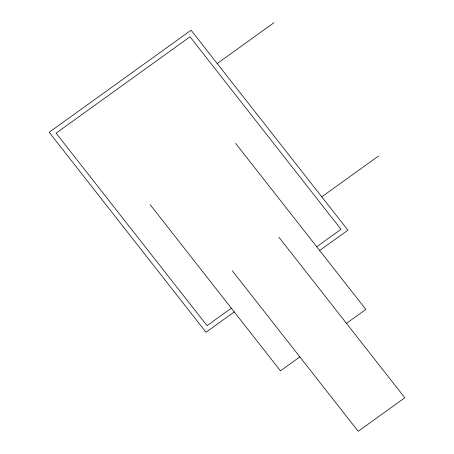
<?xml version="1.0" encoding="UTF-8"?>
<svg xmlns="http://www.w3.org/2000/svg" width="454" height="454" viewBox="0 0 454 454"><rect width="100%" height="100%" fill="white"/><g stroke="black" fill="none" stroke-linecap="round" stroke-linejoin="round"><path stroke-width="0.68" d="M217.211 63.532L273.972 22.7M321.767 196.849L378.522 156.017M231.341 308.198L207.058 325.666L56.08 133.158L190.027 36.791L341.005 229.304L316.722 246.772M234.27 311.926L206.014 332.254L49.18 132.284L191.072 30.202L347.906 230.178L319.65 250.506M299.856 356.895L280.47 370.844L150.246 204.794M346.47 323.361L365.856 309.418L235.626 143.368M278.898 237.204L404.82 397.766L358.206 431.3L232.283 270.737"/></g></svg>
